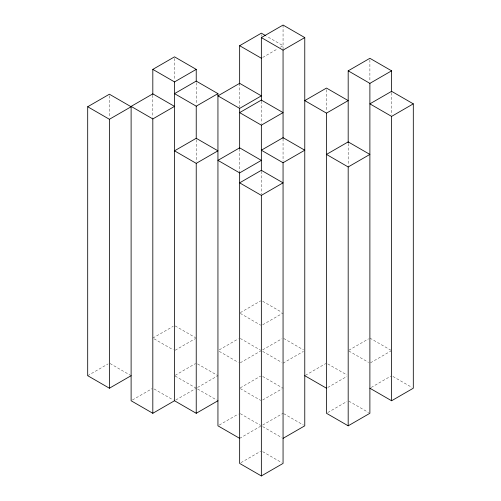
<?xml version="1.0" encoding="UTF-8"?>
<svg xmlns="http://www.w3.org/2000/svg" width="501" height="501" viewBox="0 0 501 501"><rect width="100%" height="100%" fill="white"/><g stroke="black" fill="none" stroke-linecap="round" stroke-linejoin="round"><path stroke-width="0.38" stroke-dasharray="2.5 1.88" d="M262.668 57.477L277.798 48.741M280.428 47.226L283.059 45.704L266.613 36.21M87.694 375.687L108.084 363.914M152.818 338.094L173.208 326.32M175.181 350.243L195.572 338.469M240.305 312.643L260.695 300.876M132.427 399.992L152.16 388.601M175.181 375.312L195.572 363.538M219.256 349.861L238.332 338.851M262.668 324.798L283.059 313.025M175.838 399.992L195.572 388.601M197.544 387.461L217.941 375.687M240.305 362.774L260.695 351.001M262.668 349.861L281.744 338.851M240.305 387.843L260.695 376.069M283.059 363.156L303.456 351.383M219.256 425.061L238.332 414.045M262.668 399.992L281.744 388.983M305.428 375.312L325.819 363.538M348.84 350.243L368.573 338.851M239.647 438.35L260.695 426.201M262.668 425.061L283.059 413.287M327.792 387.461L346.867 376.451M370.546 362.774L390.943 351.001M240.962 462.655L260.695 451.263M327.792 412.53L346.867 401.514M371.203 387.461L390.943 376.069M369.888 338.094L390.943 350.243M262.668 301.251L281.744 312.267M348.84 351.001L368.573 362.398M392.916 376.451L411.991 387.461M240.305 313.407L260.695 325.18M283.716 338.469L303.456 349.861M327.792 363.914L346.867 374.93M240.305 338.469L260.695 350.243M262.668 351.383L281.744 362.398M348.84 401.132L368.573 412.53M175.181 325.938L195.572 337.712M219.256 351.383L238.332 362.398M262.668 376.451L283.059 388.219M154.133 338.851L173.208 349.861M197.544 363.914L217.284 375.312M240.305 388.601L260.695 400.374M283.716 413.669L303.456 425.061M175.181 376.069L196.229 388.219M197.544 388.983L216.626 399.992M240.305 413.669L260.695 425.437M262.668 426.576L281.744 437.592M110.057 363.538L130.454 375.312M154.133 388.983L173.208 399.992M262.668 451.645L281.744 462.655M391.6 92.716L391.6 114.76M369.888 59.863L369.888 81.744M348.182 143.461L348.182 165.468M326.477 89.635L326.477 111.516M283.059 25.05L283.059 48.829M283.059 138.721L283.059 161.247M261.353 34.732L261.353 36.297M261.353 101.171L261.353 123.503M261.353 171.21L261.353 194.325M239.647 83.329L239.647 107.452M239.647 148.878L239.647 171.956M196.229 82.659L196.229 104.54M196.229 139.685L196.229 161.723M174.523 58.41L174.523 80.279M152.818 95.159L152.818 117.284M109.4 95.779L109.4 117.672"/><path stroke-width="0.75" d="M87.694 106.751L109.4 94.219L131.112 106.751L109.4 119.282L87.694 106.751L87.694 375.687L109.4 388.219L131.112 375.687M152.818 94.376L152.818 69.382L174.523 56.845L196.229 69.382L196.229 81.099L217.941 93.637L217.941 425.819L239.647 438.35M131.112 106.394L152.818 93.862L174.523 106.394L152.818 118.931L131.112 106.394L131.112 400.756L152.818 413.287L174.523 400.756L196.229 413.287L217.941 400.756M152.818 69.382L174.523 81.913L196.229 69.382M239.647 84.005L239.647 45.704L261.353 33.172L265.298 35.452M261.353 100.551L261.353 37.581L283.059 25.05L304.771 37.581L304.771 425.819L283.059 438.35M196.229 81.099L174.523 93.637L196.229 106.168L217.941 93.637M261.353 37.581L283.059 50.113L304.771 37.581M239.647 108.391L261.353 95.86L239.647 83.329L217.941 95.86L239.647 108.391L239.647 148.528M196.229 138.295L174.523 150.826L196.229 163.357L217.941 150.826L196.229 138.295L196.229 106.168M348.182 142.804L348.182 70.829L369.888 58.298L391.6 70.829L391.6 91.934M261.353 125.15L283.059 112.619L261.353 100.081L239.647 112.619L261.353 125.15L261.353 170.522M348.182 70.829L369.888 83.366L391.6 70.829M326.477 113.138L348.182 100.607L326.477 88.07L304.771 100.607L326.477 113.138L326.477 413.287L348.182 425.819L369.888 413.287L369.888 83.366M239.647 172.901L261.353 160.37L239.647 147.839L217.941 160.37L239.647 172.901L239.647 463.419L261.353 475.95L283.059 463.419L283.059 162.744L304.771 150.212L283.059 137.681L261.353 150.212L283.059 162.744M413.306 103.851L391.6 91.32L369.888 103.851L391.6 116.389L413.306 103.851L413.306 388.219L391.6 400.756L369.888 388.219M261.353 195.377L283.059 182.846L261.353 170.309L239.647 182.846L261.353 195.377L261.353 475.95M348.182 166.965L369.888 154.427L348.182 141.896L326.477 154.427L348.182 166.965L348.182 425.819M239.647 45.704L261.353 58.235M304.771 375.687L326.477 388.219M391.6 116.389L391.6 400.756M283.059 50.113L283.059 138.382M196.229 163.357L196.229 413.287M174.523 81.913L174.523 400.756M152.818 118.931L152.818 413.287M109.4 119.282L109.4 388.219"/></g></svg>
